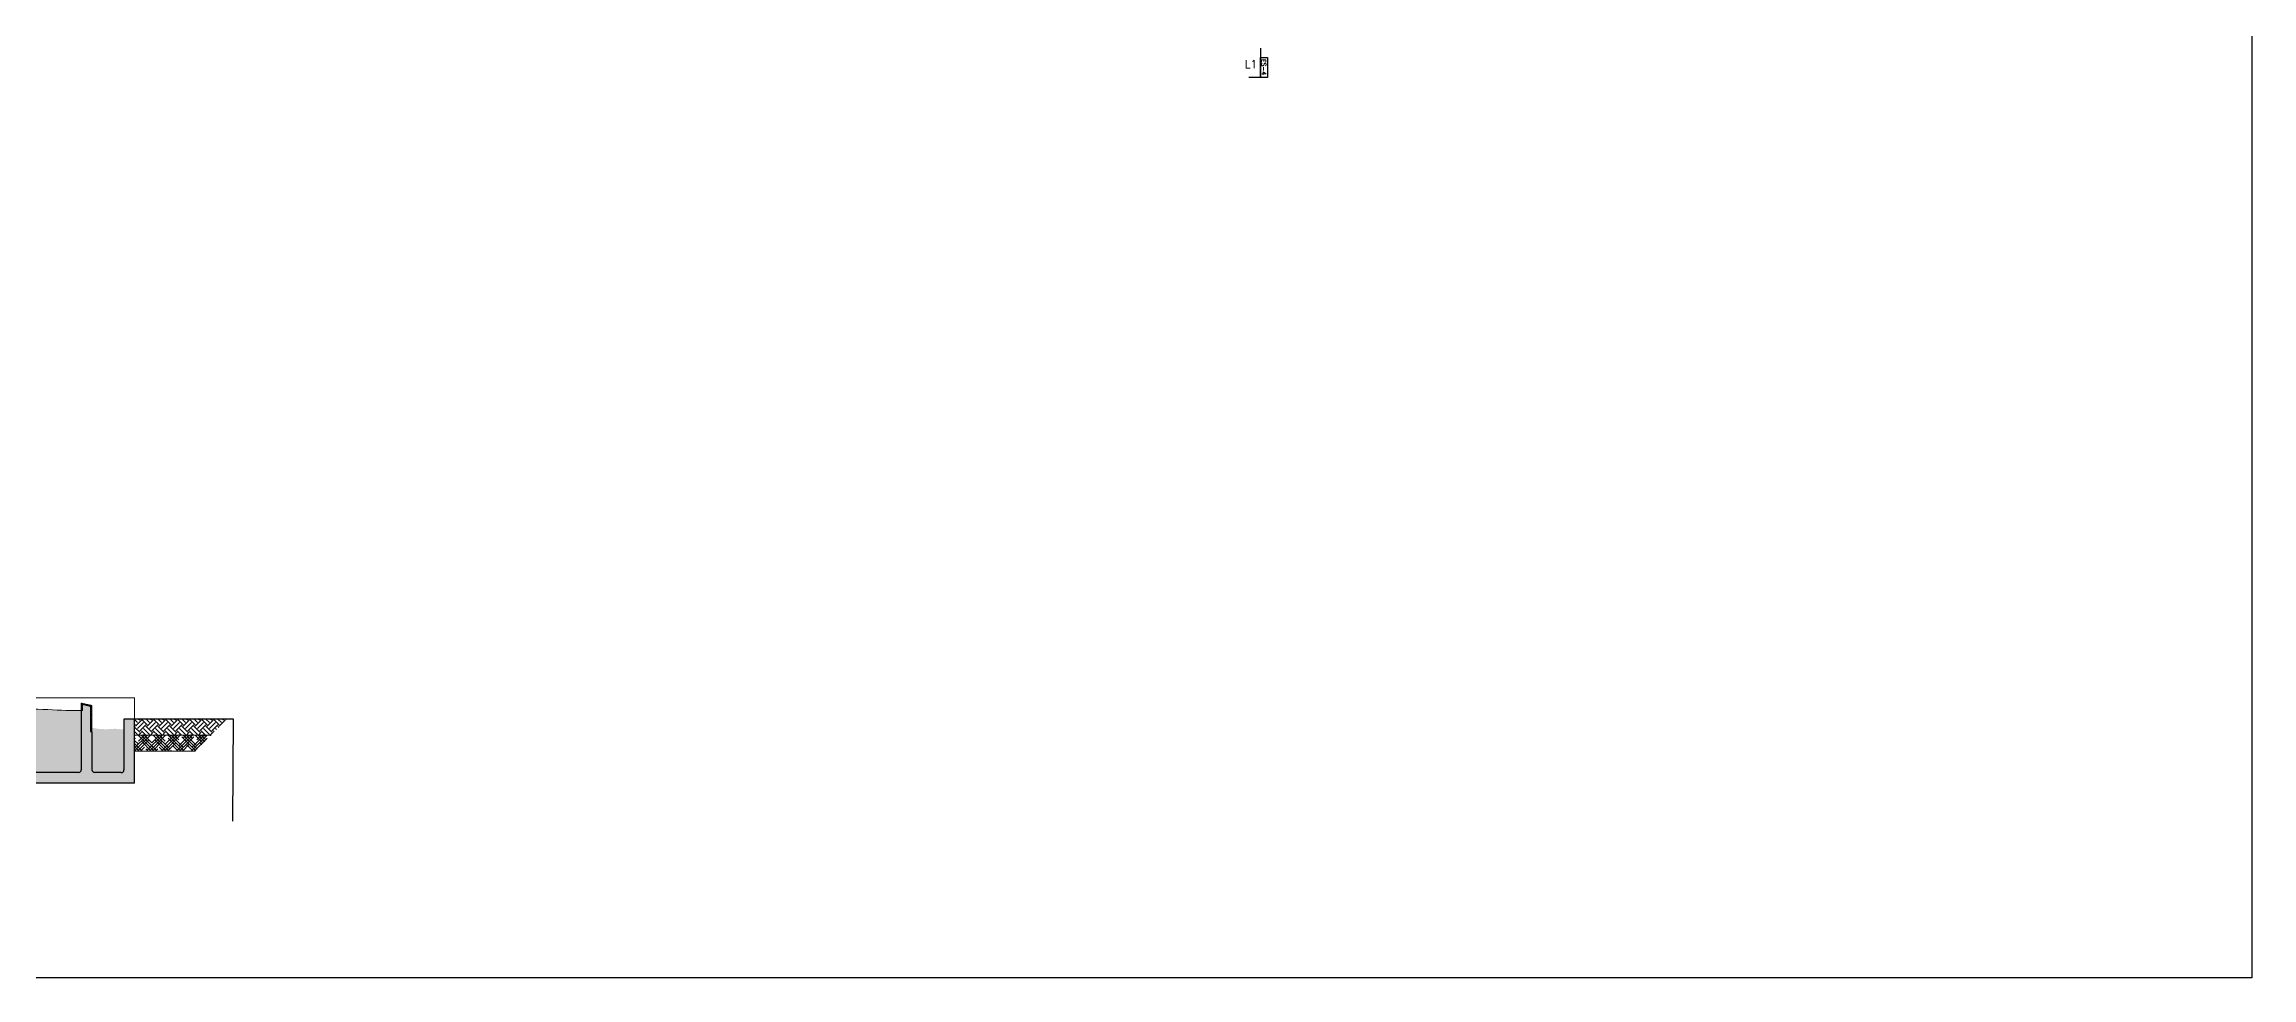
# Model space of a CAD drawing. Header units: metres. Extents: x -44 to 358, y -286 to 66.
# Drawn here: x 106.23 to 147.62, y -58.51 to -41 of the extents above; entities that cross this region are included whole.
import ezdxf

# ---------------------------------------------------------------- set-up
doc = ezdxf.new("R2010")
doc.units = ezdxf.units.M
doc.header["$LTSCALE"] = 0.3
doc.linetypes.add('CONTINU', pattern=[0])
for name, color, linetype, lineweight in [('A-WALL', 7, 'Continuous', 30), ('corte', 7, 'Continuous', 30), ('piscina', 7, 'Continuous', 0), ('SE-2', 252, 'Continuous', 9)]:
    doc.layers.add(name, color=color, linetype=linetype, lineweight=lineweight)
for name, color, linetype in [('DIMENSIONES', 7, 'Continuous'), ('DIMTEXTO', 4, 'Continuous'), ('TEXTOS', 4, 'Continuous')]:
    doc.layers.add(name, color=color, linetype=linetype)
doc.layers.add('RELLENO SECCION', color=8, linetype='Continuous', lineweight=0, transparency=0.4)
doc.styles.add('SMPLEX', font='simplex.shx')

# ---------------------------------------------------------------- blocks, each defined once
blk = doc.blocks.new('A$Cc7007afc')
at = {"layer": 'piscina', "transparency": 33554534}
h = blk.add_hatch(color=256, dxfattribs=at)
h.dxf.hatch_style = 1
h.set_gradient(color1=(204, 224, 239), color2=(122, 175, 223), name='CURVED')
edge = h.paths.add_edge_path()
edge.add_arc((49.609, 0.963), 0.05, 271.1787, 360)
edge.add_line((49.659, 0.963), (49.659, 2.075))
edge.add_spline(control_points=[(49.659, 2.075), (49.477, 2.064), (48.155, 2.147), (47.758, 2.067), (46.859, 2.121), (46.413, 2.204), (45.66, 2.168)], knot_values=[0, 0, 0, 0, 1, 2, 3, 4, 4, 4, 4], degree=3, periodic=0)
edge.add_line((45.66, 2.168), (45.66, 0.913))
edge.add_line((45.66, 0.913), (49.61, 0.913))
h = blk.add_hatch(color=256, dxfattribs=at)
h.dxf.hatch_style = 1
h.set_gradient(color1=(204, 224, 239), color2=(122, 175, 223), name='CURVED')
h.paths.add_polyline_path([(50.003, 1.726), (50.005, 1.726), (50.007, 1.726)], flags=16)
h.paths.add_polyline_path([(49.997, 1.725), (49.998, 1.725), (49.997, 1.725)], flags=16)
edge = h.paths.add_edge_path()
edge.add_arc((49.909, 0.963), 0.0501, 182.3945, 269.9663)
edge.add_line((49.909, 0.913), (50.41, 0.909))
edge.add_arc((50.41, 0.959), 0.05, 270.02, 358.8486)
edge.add_line((50.46, 0.958), (50.46, 1.719))
edge.add_line((50.46, 1.719), (50.288, 1.732))
edge.add_line((50.288, 1.732), (50.23, 1.727))
edge.add_line((50.23, 1.727), (50.204, 1.727))
edge.add_line((50.204, 1.727), (50.194, 1.727))
edge.add_line((50.194, 1.727), (50.179, 1.726))
edge.add_line((50.179, 1.726), (50.164, 1.725))
edge.add_line((50.164, 1.725), (50.158, 1.724))
edge.add_line((50.158, 1.724), (50.153, 1.724))
edge.add_line((50.153, 1.724), (50.151, 1.724))
edge.add_line((50.151, 1.724), (50.148, 1.724))
edge.add_line((50.148, 1.724), (50.146, 1.724))
edge.add_line((50.146, 1.724), (50.143, 1.723))
edge.add_line((50.143, 1.723), (50.141, 1.723))
edge.add_line((50.141, 1.723), (50.139, 1.723))
edge.add_line((50.139, 1.723), (50.136, 1.723))
edge.add_line((50.136, 1.723), (50.135, 1.723))
edge.add_line((50.135, 1.723), (50.134, 1.723))
edge.add_line((50.134, 1.723), (50.133, 1.723))
edge.add_line((50.133, 1.723), (50.132, 1.723))
edge.add_line((50.132, 1.723), (50.131, 1.723))
edge.add_line((50.131, 1.723), (50.13, 1.723))
edge.add_line((50.13, 1.723), (50.129, 1.723))
edge.add_line((50.129, 1.723), (50.128, 1.723))
edge.add_line((50.128, 1.723), (50.127, 1.723))
edge.add_line((50.127, 1.723), (50.126, 1.723))
edge.add_line((50.126, 1.723), (50.125, 1.723))
edge.add_line((50.125, 1.723), (50.124, 1.723))
edge.add_line((50.124, 1.723), (50.123, 1.723))
edge.add_line((50.123, 1.723), (50.123, 1.723))
edge.add_line((50.123, 1.723), (50.122, 1.723))
edge.add_line((50.122, 1.723), (50.121, 1.723))
edge.add_line((50.121, 1.723), (50.12, 1.723))
edge.add_line((50.12, 1.723), (50.119, 1.723))
edge.add_line((50.119, 1.723), (50.118, 1.723))
edge.add_line((50.118, 1.723), (50.117, 1.723))
edge.add_line((50.117, 1.723), (50.116, 1.723))
edge.add_line((50.116, 1.723), (50.115, 1.723))
edge.add_line((50.115, 1.723), (50.114, 1.723))
edge.add_line((50.114, 1.723), (50.113, 1.723))
edge.add_line((50.113, 1.723), (50.112, 1.723))
edge.add_line((50.112, 1.723), (50.111, 1.723))
edge.add_line((50.111, 1.723), (50.11, 1.723))
edge.add_line((50.11, 1.723), (50.109, 1.723))
edge.add_line((50.109, 1.723), (50.107, 1.723))
edge.add_line((50.107, 1.723), (50.105, 1.723))
edge.add_line((50.105, 1.723), (50.102, 1.723))
edge.add_line((50.102, 1.723), (50.1, 1.723))
edge.add_line((50.1, 1.723), (50.098, 1.724))
edge.add_line((50.098, 1.724), (50.095, 1.724))
edge.add_line((50.095, 1.724), (50.09, 1.724))
edge.add_line((50.09, 1.724), (50.076, 1.725))
edge.add_line((50.076, 1.725), (50.072, 1.725))
edge.add_line((50.072, 1.725), (50.069, 1.725))
edge.add_line((50.069, 1.725), (50.066, 1.725))
edge.add_line((50.066, 1.725), (50.064, 1.726))
edge.add_line((50.064, 1.726), (50.061, 1.726))
edge.add_line((50.061, 1.726), (50.059, 1.726))
edge.add_line((50.059, 1.726), (50.056, 1.726))
edge.add_line((50.056, 1.726), (50.054, 1.726))
edge.add_line((50.054, 1.726), (50.052, 1.726))
edge.add_line((50.052, 1.726), (50.051, 1.726))
edge.add_line((50.051, 1.726), (50.05, 1.726))
edge.add_line((50.05, 1.726), (50.049, 1.726))
edge.add_line((50.049, 1.726), (50.047, 1.726))
edge.add_line((50.047, 1.726), (50.046, 1.726))
edge.add_line((50.046, 1.726), (50.045, 1.726))
edge.add_line((50.045, 1.726), (50.044, 1.726))
edge.add_line((50.044, 1.726), (50.042, 1.726))
edge.add_line((50.042, 1.726), (50.041, 1.726))
edge.add_line((50.041, 1.726), (50.04, 1.726))
edge.add_line((50.04, 1.726), (50.038, 1.726))
edge.add_line((50.038, 1.726), (50.037, 1.726))
edge.add_line((50.037, 1.726), (50.036, 1.726))
edge.add_line((50.036, 1.726), (50.035, 1.727))
edge.add_line((50.035, 1.727), (50.033, 1.727))
edge.add_line((50.033, 1.727), (50.032, 1.727))
edge.add_line((50.032, 1.727), (50.031, 1.727))
edge.add_line((50.031, 1.727), (50.029, 1.727))
edge.add_line((50.029, 1.727), (50.028, 1.727))
edge.add_line((50.028, 1.727), (50.027, 1.726))
edge.add_line((50.027, 1.726), (50.025, 1.726))
edge.add_line((50.025, 1.726), (50.024, 1.726))
edge.add_line((50.024, 1.726), (50.023, 1.726))
edge.add_line((50.023, 1.726), (50.022, 1.726))
edge.add_line((50.022, 1.726), (50.02, 1.726))
edge.add_line((50.02, 1.726), (50.019, 1.726))
edge.add_line((50.019, 1.726), (50.018, 1.726))
edge.add_line((50.018, 1.726), (50.016, 1.726))
edge.add_line((50.016, 1.726), (50.015, 1.726))
edge.add_line((50.015, 1.726), (50.014, 1.726))
edge.add_line((50.014, 1.726), (50.013, 1.726))
edge.add_line((50.013, 1.726), (50.01, 1.726))
edge.add_line((50.01, 1.726), (49.859, 1.75))
edge.add_line((49.859, 1.75), (49.859, 0.961))
at = {"layer": 'RELLENO SECCION', "linetype": 'CONTINU', "transparency": 33554495}
h = blk.add_hatch(color=256, dxfattribs=at)
h.dxf.hatch_style = 1
edge = h.paths.add_edge_path()
edge.add_line((45.66, 2.295), (45.46, 2.288))
edge.add_line((45.46, 2.288), (45.46, 2.253))
edge.add_line((45.46, 2.253), (41.648, 2.253))
edge.add_line((41.648, 2.253), (36.698, 2.253))
edge.add_line((36.698, 2.253), (36.698, 2.063))
edge.add_line((36.698, 2.063), (41.448, 2.063))
edge.add_line((41.448, 2.063), (41.448, 1.168))
edge.add_line((41.448, 1.168), (41.248, 1.168))
edge.add_line((41.248, 1.168), (41.248, 0.918))
edge.add_line((41.248, 0.918), (41.848, 0.918))
edge.add_line((41.848, 0.918), (41.848, 1.168))
edge.add_line((41.848, 1.168), (41.648, 1.168))
edge.add_line((41.648, 1.168), (41.648, 2.063))
edge.add_line((41.648, 2.063), (45.46, 2.063))
edge.add_line((45.46, 2.063), (45.46, 0.709))
edge.add_line((45.46, 0.709), (50.66, 0.709))
edge.add_line((50.66, 0.709), (50.66, 1.913))
edge.add_line((50.66, 1.913), (50.46, 1.913))
edge.add_line((50.46, 1.913), (50.46, 0.959))
edge.add_arc((50.41, 0.959), 0.0501, 271.922, 359.9681, ccw=False)
edge.add_line((50.412, 0.909), (49.909, 0.913))
edge.add_line((49.909, 0.913), (49.86, 0.913))
edge.add_line((49.86, 0.913), (49.66, 0.913))
edge.add_line((49.66, 0.913), (49.66, 0.913))
edge.add_line((49.66, 0.913), (45.66, 0.913))
edge.add_line((45.66, 0.913), (45.66, 2.295))
h = blk.add_hatch(color=256, dxfattribs=at)
h.dxf.hatch_style = 1
edge = h.paths.add_edge_path()
edge.add_line((49.834, 2.148), (49.684, 2.185))
edge.add_line((49.684, 2.185), (49.684, 2.075))
edge.add_line((49.684, 2.075), (49.659, 2.075))
edge.add_line((49.659, 2.075), (49.659, 0.963))
edge.add_arc((49.609, 0.963), 0.05, 271.1787, 360, ccw=False)
edge.add_line((49.61, 0.913), (49.909, 0.913))
edge.add_arc((49.909, 0.963), 0.05, 180.0089, 270, ccw=False)
edge.add_line((49.859, 0.963), (49.859, 1.675))
edge.add_line((49.859, 1.675), (49.834, 1.675))
edge.add_line((49.834, 1.675), (49.834, 2.148))
at = {"layer": 'SE-2'}
h = blk.add_hatch(dxfattribs=at)
h.set_pattern_fill('AR-SAND', color=256, scale=0.0005)
h.set_pattern_definition([(37.5, (50.58271, 1.943794), (-0.0008, 0.02447066), [0, -0.019304, 0, -0.02159, 0, -0.0206375]), (7.5, (50.58271, 1.943794), (0.0224762, 0.0358413), [0, -0.010414, 0, -0.017399, 0, -0.0066675]), (327.5, (50.56709, 1.943794), (0.0395496, 7.186e-05), [0, -0.00635, 0, -0.02286, 0, -0.029845]), (317.5, (50.56709, 1.943794), (0.0381778, 0.0111465), [0, -0.003175, 0, -0.014986, 0, -0.017145])])
edge = h.paths.add_edge_path()
edge.add_line((49.838, 2.173), (49.671, 2.213))
edge.add_arc((49.669, 2.203), 0.01, 80.5878, 180)
edge.add_line((49.659, 2.203), (49.659, 2.075))
edge.add_line((49.659, 2.075), (49.684, 2.075))
edge.add_line((49.684, 2.075), (49.684, 2.185))
edge.add_line((49.684, 2.185), (49.834, 2.148))
edge.add_line((49.834, 2.148), (49.834, 1.675))
edge.add_line((49.834, 1.675), (49.859, 1.675))
edge.add_line((49.859, 1.675), (49.859, 2.16))
edge.add_line((49.859, 2.16), (49.859, 2.149))
edge.add_arc((49.834, 2.149), 0.025, 360, 440.5878)
h = blk.add_hatch(dxfattribs=at)
h.set_pattern_fill('EARTH', color=256, scale=0.025, angle=45)
h.set_pattern_definition([(45, (-918.19387, -49.16349), (1e-17, 0.224506403), [0.15875, -0.15875]), (45, (-918.23597, -49.1214), (1e-17, 0.224506403), [0.15875, -0.15875]), (45, (-918.27806, -49.0793), (1e-17, 0.224506403), [0.15875, -0.15875]), (135, (-918.27806, -49.05124), (-0.224506403, 1e-17), [0.15875, -0.15875]), (135, (-918.23597, -49.00914), (-0.224506403, 1e-17), [0.15875, -0.15875]), (135, (-918.19387, -48.96705), (-0.224506403, 1e-17), [0.15875, -0.15875])])
h.paths.add_polyline_path([(52.388, 1.913), (50.66, 1.913), (50.66, 1.612), (52.094, 1.612)])
h = blk.add_hatch(dxfattribs=at)
h.set_pattern_fill('HOUND', color=256, scale=0.025, angle=45)
h.set_pattern_definition([(45, (-918.193875, -49.16349), (0.0841899011, 0.1403165019), [0.635, -0.3175]), (135, (-918.193875, -49.16349), (0.0841899011, -0.1403165019), [0.635, -0.3175])])
h.paths.add_polyline_path([(52.094, 1.612), (50.66, 1.612), (50.66, 1.312), (51.8, 1.312)])
at = {"layer": 'A-WALL'}
blk.add_line((52.503, 0), (52.512, 1.913), dxfattribs=at)
at = {"layer": 'corte'}
for p, q in [((49.659, 2.075), (49.659, 0.963)), ((49.859, 1.675), (49.859, 0.963)), ((50.46, 1.913), (50.46, 0.959)), ((50.66, 1.913), (50.46, 1.913)), ((52.512, 1.913), (50.66, 1.913)), ((50.66, 0.709), (50.66, 1.913)), ((49.61, 0.913), (45.66, 0.913)), ((50.41, 0.909), (49.909, 0.913)), ((50.66, 0.709), (45.46, 0.709))]:
    blk.add_line(p, q, dxfattribs=at)
for centre, start, end in [((49.609, 0.963), 271.1787, 360), ((49.909, 0.963), 180, 270), ((50.41, 0.959), 270, 0)]:
    blk.add_arc(centre, 0.05, start, end, dxfattribs=at)
at = {"layer": 'piscina', "transparency": 33554534}
blk.add_open_spline([(45.66, 2.168), (46.413, 2.204), (46.859, 2.121), (47.758, 2.067), (48.155, 2.147), (49.477, 2.064), (49.659, 2.075)], degree=3, dxfattribs=at)
at = {"layer": 'SE-2'}
for p, q in [((50.66, 2.313), (45.714, 2.313)), ((49.659, 2.203), (49.659, 2.075)), ((49.684, 2.075), (49.659, 2.075)), ((49.671, 2.213), (49.841, 2.172)), ((49.684, 2.185), (49.834, 2.148)), ((49.684, 2.185), (49.684, 2.075)), ((49.834, 2.148), (49.834, 1.675)), ((49.859, 2.149), (49.859, 1.675)), ((50.66, 1.913), (50.66, 2.313)), ((49.834, 1.675), (49.859, 1.675)), ((52.094, 1.612), (50.665, 1.612)), ((51.8, 1.312), (50.665, 1.312))]:
    blk.add_line(p, q, dxfattribs=at)
for centre, radius, start, end in [((49.669, 2.203), 0.01, 80.5878, 180), ((49.834, 2.149), 0.025, 360, 72.8181)]:
    blk.add_arc(centre, radius, start, end, dxfattribs=at)

msp = doc.modelspace()

# ---------------------------------------------------------------- linework, layer by layer
at = {"layer": 'DIMTEXTO'}
msp.add_lwpolyline([(0.9379767, -12.4288255), (147.6240338, -12.4288255), (147.6240338, -58.5105287), (0.9379767, -58.5105287)], close=True, dxfattribs=at)
at = {"layer": 'TEXTOS', "color": 5, "linetype": 'Continuous', "ltscale": 0.01}
msp.add_line((129.034961, -41.0744047), (129.0349615, -41.6286067), dxfattribs=at)
at = {"layer": 'TEXTOS', "color": 6, "linetype": 'Continuous', "ltscale": 0.01}
msp.add_line((129.1709977, -41.6286068), (128.8175064, -41.6286065), dxfattribs=at)
at = {"layer": 'TEXTOS', "color": 8, "linetype": 'Continuous', "ltscale": 0.01}
msp.add_lwpolyline([(129.170995, -41.6286066), (129.034961, -41.6286067), (129.0349607, -41.2526031), (129.1709947, -41.252603)], close=True, dxfattribs=at)

# ---------------------------------------------------------------- block references
at = {"layer": 'DIMENSIONES', "ltscale": 0.2}
msp.add_blockref('A$Cc7007afc', (57.2678784, -55.571759), dxfattribs=at)

# ---------------------------------------------------------------- texts
at = {"layer": 'TEXTOS', "color": 4, "ltscale": 0.5, "insert": (129.0994214, -41.433104), "char_height": 0.08249794, "attachment_point": 5, "rotation": 270.7773585, "style": 'SMPLEX'}
msp.add_mtext('ES-4', dxfattribs=at)

# ---------------------------------------------------------------- next in the draw order: texts
at = {"layer": 'DIMTEXTO', "color": 4, "lineweight": -3, "insert": (128.8585229, -41.376768), "char_height": 0.14999625, "attachment_point": 5, "style": 'SMPLEX', "bg_fill": 3, "box_fill_scale": 1.1, "bg_fill_color": 256, "bg_fill_true_color": 13158600, "bg_fill_transparency": 0}
msp.add_mtext('L1', dxfattribs=at)

doc.saveas('drawing.dxf')
